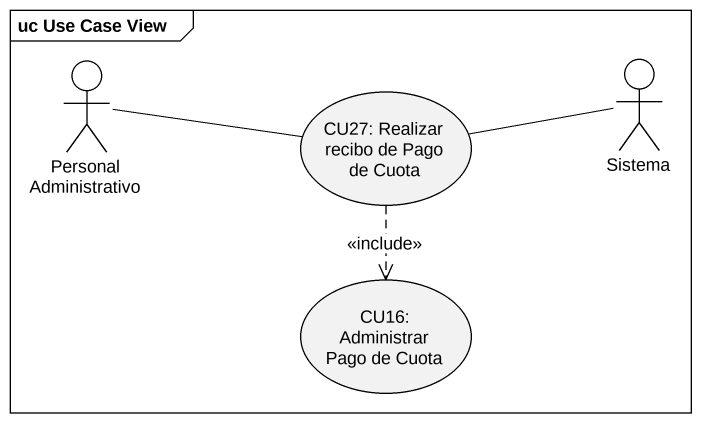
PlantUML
@startuml
mainframe uc Use Case View
actor "Personal Administrativo" as Personal_Administrativo
usecase "CU27: Realizar recibo de Pago de Cuota" as CU27_Realizar_recibo_de
actor Sistema
usecase "CU16: Administrar Pago de Cuota" as CU16_Administrar_Pago_de
Personal_Administrativo -right- CU27_Realizar_recibo_de
CU27_Realizar_recibo_de ..> CU16_Administrar_Pago_de : <<include>>
Sistema -left- CU27_Realizar_recibo_de
@enduml
